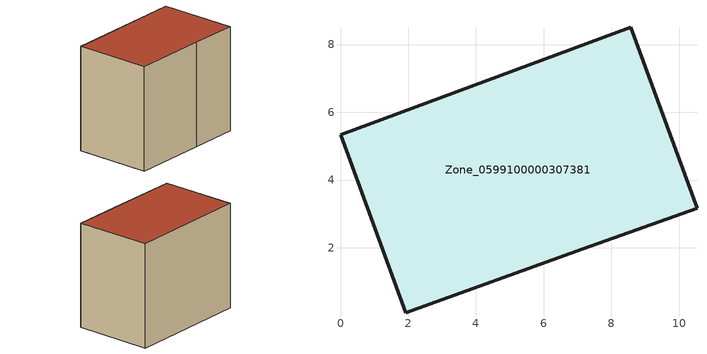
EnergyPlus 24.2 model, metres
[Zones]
Zone_0599100000307381
 floor ground (C_G): 10.53,3.17 7.17,1.97 1.93,0.08 0,5.34 8.57,8.51 z0
 wall outside (C_F): 10.53,3.17 8.57,8.51 0,5.34 1.93,0.08 7.17,1.97 10.53,3.17 z0:7.73
 roof outside (C_R): 7.17,1.97 10.53,3.17 8.57,8.51 0,5.34 1.93,0.08 z7.73
[BUILDING]
Pand.0599100000307381: North Axis=0; Terrain=City; Loads Convergence Tolerance Value=0.04; Temperature Convergence Tolerance Value=0.4; Solar Distribution=FullExterior; Maximum Number of Warmup Days=25; Minimum Number of Warmup Days=1
[Site:Location]
Rotterdam.The.Hague.AP_ZH_NLD Design_Conditions: Latitude=51.96; Longitude=4.45; Time Zone=1; Elevation=-4.5
[SITE:GROUNDTEMPERATURE:BUILDINGSURFACE]
18, 18, 18, 18, 18, 18, 18, 18, 18, 18, 18, 18
[MATERIAL] Thermal Absorptance=0.9; Solar Absorptance=0.7; Visible Absorptance=0.7
Name | Roughness | Thickness | Conductivity | Density | Specific Heat
G.TC.1975-1991 | MediumSmooth | 0.15 | 0.288461 | 540 | 1210
F.TC.1975-1991 | Rough | 0.3 | 0.230769 | 1920 | 840
R.TC.1975-1991 | MediumRough | 0.2 | 0.153846 | 1500 | 1000
[CONSTRUCTION]
C_G: G.TC.1975-1991
C_F: F.TC.1975-1991
C_R: R.TC.1975-1991
[ZONE]
Zone_0599100000307381: Type=1; Multiplier=1; Ceiling Height=Autocalculate; Volume=Autocalculate; Floor Area=autocalculate; Part of Total Floor Area=Yes
[ZONEINFILTRATION:DESIGNFLOWRATE]
Infil_Zone_0599100000307381: Zone or ZoneList or Space or SpaceList=Zone_0599100000307381; Schedule=AlwaysOn; Design Flow Rate Calculation Method=Flow/Area; Flow Rate per Floor Area=0.003; Constant Term Coefficient=1; Temperature Term Coefficient=0; Velocity Term Coefficient=0; Velocity Squared Term Coefficient=0
[HVACTEMPLATE:ZONE:IDEALLOADSAIRSYSTEM]
Zone_0599100000307381: Maximum Heating Supply Air Temperature=50; Minimum Cooling Supply Air Temperature=13; Maximum Heating Supply Air Humidity Ratio=0.0156; Minimum Cooling Supply Air Humidity Ratio=0.0077; Heating Limit=NoLimit; Cooling Limit=NoLimit; Dehumidification Control Type=ConstantSensibleHeatRatio; Cooling Sensible Heat Ratio=0.7; Dehumidification Setpoint=60; Humidification Control Type=None; Humidification Setpoint=30; Outdoor Air Method=None; Outdoor Air Flow Rate per Person=0.00944; Outdoor Air Flow Rate per Zone Floor Area=0; Outdoor Air Flow Rate per Zone=0; Demand Controlled Ventilation Type=None; Outdoor Air Economizer Type=NoEconomizer; Heat Recovery Type=None; Sensible Heat Recovery Effectiveness=0.7; Latent Heat Recovery Effectiveness=0.65
[ZONECONTROL:THERMOSTAT]
ThermostatControl_Zone_0599100000307381: Zone or ZoneList=Zone_0599100000307381; Control Type Schedule=DualSetpointControlType; Control 1=Thermostat_Zone_0599100000307381; Temperature Difference Between Cutout And Setpoint=0
[THERMOSTATSETPOINT:DUALSETPOINT]
Thermostat_Zone_0599100000307381: Heating Setpoint Temperature Schedule=HeatingSetpoint_Zone_0599100000307381; Cooling Setpoint Temperature Schedule=CoolingSetpoint_Zone_0599100000307381
[SCHEDULE:COMPACT]
HeatingSetpoint_Zone_0599100000307381: Through: 12/31, For: AllDays, Until: 24:00, 21
CoolingSetpoint_Zone_0599100000307381: Through: 12/31, For: AllDays, Until: 24:00, 24
DualSetpointControlType: Through: 12/31, For: AllDays, Until: 24:00, 4
AlwaysOn: Through: 12/31, For: AllDays, Until: 24:00, 1
